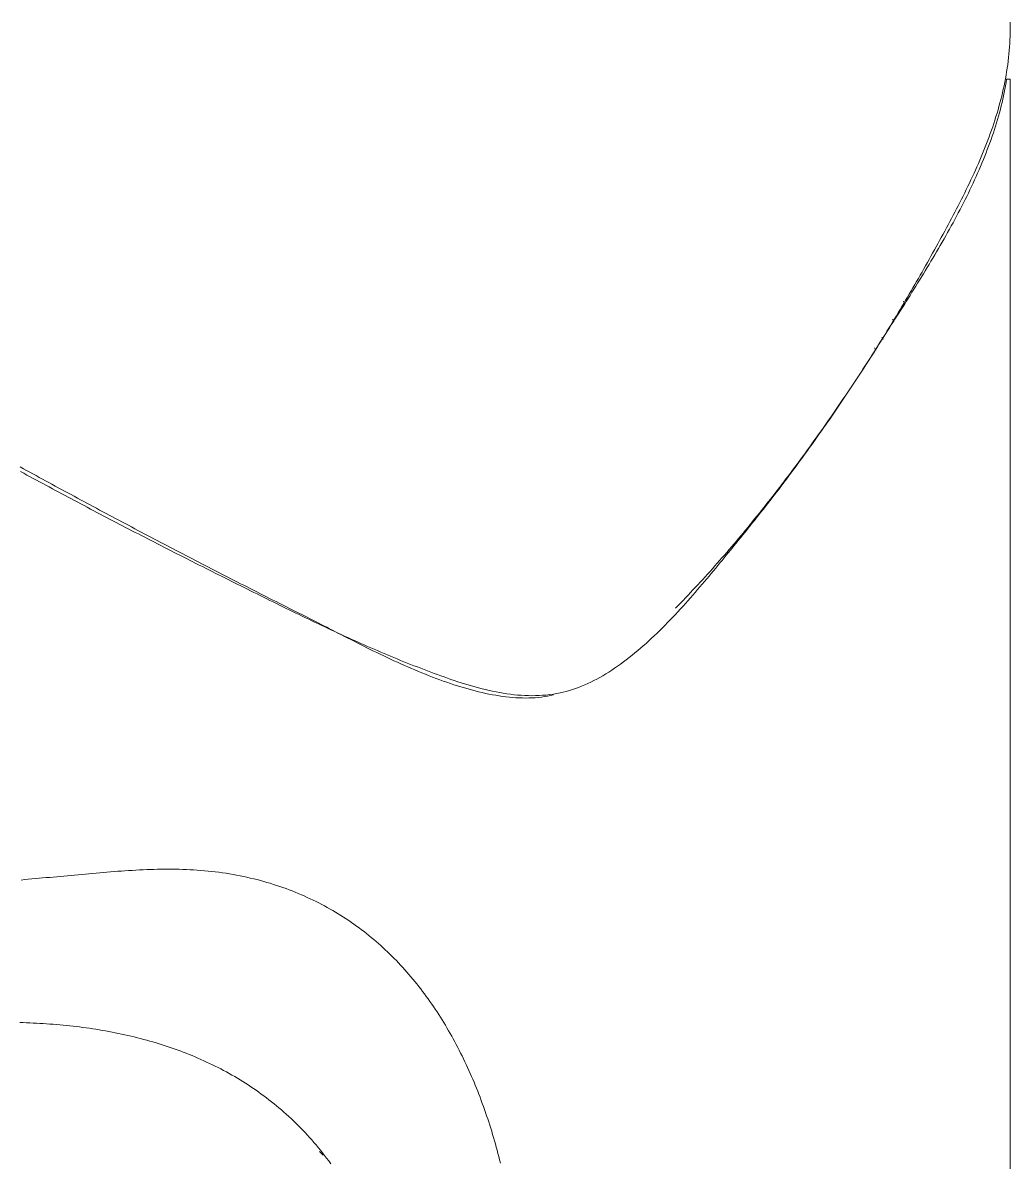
# Model space of a CAD drawing. Header units: inches. Extents: x 5.7 to 37.7, y 3.3 to 21.3.
# Drawn here: x 30.248 to 30.724, y 16.236 to 16.786 of the extents above; entities that cross this region are included whole.
import ezdxf

# ---------------------------------------------------------------- set-up
doc = ezdxf.new("R2010")
doc.units = ezdxf.units.IN
doc.header["$MEASUREMENT"] = 0
doc.layers.add('LASER BLACK', color=7, linetype='Continuous', lineweight=0, true_color=0x000000)

msp = doc.modelspace()

# ---------------------------------------------------------------- linework, layer by layer
at = {"layer": 'LASER BLACK'}
for points in [[(30.6859, 16.67299), (30.68674, 16.67449), (30.68758, 16.676), (30.68841, 16.67751), (30.68925, 16.67902), (30.69008, 16.68053), (30.69092, 16.68205), (30.69175, 16.68357), (30.69258, 16.68509), (30.69341, 16.68662), (30.69423, 16.68814), (30.69505, 16.68967), (30.69587, 16.69121), (30.69668, 16.69274), (30.69749, 16.69428), (30.69829, 16.69582), (30.69909, 16.69736), (30.69988, 16.69891), (30.70067, 16.70046), (30.70145, 16.70201), (30.70222, 16.70357), (30.70299, 16.70513), (30.70374, 16.70669), (30.7045, 16.70826), (30.70524, 16.70982), (30.70597, 16.7114), (30.7067, 16.71297), (30.70741, 16.71455), (30.70812, 16.71613), (30.70882, 16.71772), (30.7095, 16.71931), (30.71018, 16.7209), (30.71084, 16.72249), (30.71149, 16.72409), (30.71213, 16.7257), (30.71276, 16.7273), (30.71337, 16.72891), (30.71398, 16.73053), (30.71456, 16.73214), (30.71514, 16.73376), (30.7157, 16.73539), (30.71625, 16.73702), (30.71678, 16.73865), (30.71729, 16.74029), (30.71779, 16.74193), (30.71828, 16.74357), (30.71875, 16.74522), (30.7192, 16.74688), (30.71963, 16.74853), (30.72005, 16.75019), (30.72044, 16.75186), (30.72082, 16.75353), (30.72119, 16.7552), (30.72153, 16.75688), (30.72185, 16.75856), (30.72216, 16.76025), (30.72244, 16.76194), (30.7227, 16.76364), (30.72294, 16.76534), (30.72316, 16.76704), (30.72336, 16.76875), (30.72354, 16.77047), (30.72369, 16.77219), (30.72383, 16.77391), (30.72393, 16.77564), (30.72402, 16.77737), (30.72408, 16.77911), (30.72412, 16.78085), (30.72413, 16.7826), (30.72414, 16.78422), (30.72416, 16.78586)], [(30.72413, 14.9936), (30.72413, 16.75831), (30.72239, 16.75831), (30.72215, 16.7567), (30.72188, 16.7551), (30.72159, 16.75349), (30.72128, 16.75189), (30.72094, 16.75028), (30.72059, 16.74867), (30.72022, 16.74705), (30.71983, 16.74544), (30.71942, 16.74383), (30.71899, 16.74221), (30.71854, 16.74059), (30.71807, 16.73898), (30.71759, 16.73736), (30.71709, 16.73574), (30.71657, 16.73412), (30.71604, 16.7325), (30.71549, 16.73088), (30.71492, 16.72926), (30.71433, 16.72764), (30.71374, 16.72602), (30.71312, 16.72441), (30.7125, 16.72279), (30.71185, 16.72117), (30.7112, 16.71955), (30.71053, 16.71794), (30.70985, 16.71632), (30.70915, 16.71471), (30.70844, 16.7131), (30.70772, 16.71149), (30.70699, 16.70988), (30.70625, 16.70827), (30.70549, 16.70667), (30.70473, 16.70506), (30.70396, 16.70346), (30.70317, 16.70186), (30.70238, 16.70026), (30.70157, 16.69867), (30.70076, 16.69708), (30.69994, 16.69549), (30.69911, 16.6939), (30.69827, 16.69232), (30.69743, 16.69074), (30.69657, 16.68916), (30.69572, 16.68759), (30.69485, 16.68602), (30.69398, 16.68446), (30.6931, 16.68289), (30.69222, 16.68133), (30.69133, 16.67978), (30.69044, 16.67823), (30.68955, 16.67669), (30.68865, 16.67514), (30.68774, 16.67361), (30.68684, 16.67208), (30.68593, 16.67055), (30.68501, 16.66903), (30.6841, 16.66751), (30.68318, 16.666), (30.68226, 16.66449), (30.68135, 16.66299), (30.68043, 16.6615), (30.67951, 16.66001), (30.67859, 16.65852), (30.67767, 16.65705), (30.67675, 16.65558), (30.67583, 16.65411), (30.67491, 16.65265), (30.674, 16.6512), (30.67309, 16.64975), (30.67218, 16.64832), (30.67127, 16.64688), (30.67036, 16.64546), (30.66946, 16.64404), (30.66856, 16.64263), (30.66767, 16.64123), (30.66678, 16.63984), (30.6659, 16.63845), (30.66502, 16.63707), (30.66415, 16.6357), (30.66328, 16.63434), (30.66242, 16.63298), (30.66157, 16.63164)], [(30.59182, 16.53446), (30.59293, 16.53582), (30.59404, 16.53718), (30.59515, 16.53854), (30.59625, 16.5399), (30.59735, 16.54126), (30.59845, 16.54263), (30.59954, 16.544), (30.60064, 16.54536), (30.60173, 16.54674), (30.60281, 16.54811), (30.6039, 16.54948), (30.60498, 16.55086), (30.60605, 16.55224), (30.60713, 16.55362), (30.6082, 16.555), (30.60927, 16.55638), (30.61034, 16.55777), (30.6114, 16.55915), (30.61246, 16.56054), (30.61352, 16.56193), (30.61457, 16.56333), (30.61562, 16.56472), (30.61667, 16.56612), (30.61772, 16.56751), (30.61876, 16.56891), (30.6198, 16.57032), (30.62084, 16.57172), (30.62188, 16.57312), (30.62291, 16.57453), (30.62394, 16.57594), (30.62496, 16.57735), (30.62599, 16.57876), (30.62701, 16.58018), (30.62803, 16.58159), (30.62904, 16.58301), (30.63006, 16.58443), (30.63107, 16.58585), (30.63207, 16.58728), (30.63308, 16.5887), (30.63408, 16.59013), (30.63508, 16.59156), (30.63607, 16.59299), (30.63707, 16.59442), (30.63806, 16.59586), (30.63905, 16.59729), (30.64003, 16.59873), (30.64101, 16.60017), (30.64199, 16.60161), (30.64297, 16.60306), (30.64394, 16.6045), (30.64491, 16.60595), (30.64588, 16.6074), (30.64685, 16.60885), (30.64781, 16.6103), (30.64877, 16.61176), (30.64973, 16.61321), (30.65069, 16.61467), (30.65164, 16.61613), (30.65259, 16.61759), (30.65354, 16.61906), (30.65448, 16.62052), (30.65542, 16.62199), (30.65636, 16.62346), (30.6573, 16.62493), (30.65823, 16.6264), (30.65917, 16.62788), (30.66009, 16.62935), (30.66102, 16.63083), (30.66194, 16.63231), (30.66287, 16.6338), (30.66378, 16.63528), (30.6647, 16.63677), (30.66561, 16.63825), (30.66652, 16.63974), (30.66743, 16.64124), (30.66834, 16.64273), (30.66924, 16.64422), (30.67014, 16.64572), (30.67104, 16.64722), (30.67193, 16.64872), (30.67282, 16.65022), (30.67371, 16.65173), (30.6746, 16.65323), (30.67548, 16.65474), (30.67637, 16.65625), (30.67725, 16.65776), (30.67812, 16.65928), (30.679, 16.66079), (30.67987, 16.66231), (30.68074, 16.66383), (30.68161, 16.66535), (30.68247, 16.66688), (30.68333, 16.6684), (30.68419, 16.66993), (30.68505, 16.67146), (30.6859, 16.67299)], [(30.67265, 16.6513), (30.67323, 16.65014), (30.67265, 16.6513)], [(30.66745, 16.64262), (30.66802, 16.64147), (30.66745, 16.64262)], [(30.66157, 16.63164), (30.66064, 16.63017), (30.65971, 16.62871), (30.65878, 16.62726), (30.65785, 16.6258), (30.65691, 16.62434), (30.65597, 16.62288), (30.65503, 16.62142), (30.65408, 16.61997), (30.65313, 16.61851), (30.65218, 16.61706), (30.65122, 16.6156), (30.65027, 16.61415), (30.64931, 16.6127), (30.64834, 16.61124), (30.64738, 16.60979), (30.64641, 16.60834), (30.64544, 16.6069), (30.64446, 16.60545), (30.64349, 16.604), (30.64251, 16.60256), (30.64152, 16.60111), (30.64054, 16.59967), (30.63955, 16.59823), (30.63855, 16.59679), (30.63756, 16.59535), (30.63656, 16.59392), (30.63556, 16.59248), (30.63456, 16.59105), (30.63355, 16.58962), (30.63254, 16.58819), (30.63153, 16.58676), (30.63051, 16.58533), (30.6295, 16.5839), (30.62847, 16.58248), (30.62745, 16.58106), (30.62642, 16.57964), (30.62539, 16.57822), (30.62436, 16.57681), (30.62332, 16.57539), (30.62228, 16.57398), (30.62124, 16.57257), (30.6202, 16.57116), (30.61915, 16.56976), (30.6181, 16.56836), (30.61704, 16.56695), (30.61598, 16.56556), (30.61492, 16.56416), (30.61386, 16.56277), (30.61279, 16.56138), (30.61172, 16.55999), (30.61065, 16.5586), (30.60957, 16.55722), (30.60849, 16.55584), (30.60741, 16.55446), (30.60633, 16.55308), (30.60524, 16.55171), (30.60415, 16.55034), (30.60305, 16.54897), (30.60196, 16.54761), (30.60085, 16.54625), (30.59975, 16.54489), (30.59864, 16.54353), (30.59753, 16.54218), (30.59642, 16.54083), (30.5953, 16.53948), (30.59418, 16.53814), (30.59306, 16.5368), (30.59193, 16.53546), (30.5908, 16.53413), (30.58967, 16.5328), (30.58854, 16.53147), (30.5874, 16.53015), (30.58626, 16.52883), (30.58511, 16.52751), (30.58396, 16.5262), (30.58281, 16.52489), (30.58166, 16.52359), (30.5805, 16.52228), (30.57934, 16.52099), (30.57817, 16.51969), (30.577, 16.5184), (30.57583, 16.51712), (30.57466, 16.51583), (30.57348, 16.51455), (30.5723, 16.51328), (30.57111, 16.51201), (30.56993, 16.51074), (30.56873, 16.50948), (30.56754, 16.50822), (30.56634, 16.50697), (30.56514, 16.50572), (30.56394, 16.50447), (30.56273, 16.50323)], [(30.66224, 16.63395), (30.66282, 16.63279), (30.66224, 16.63395)], [(30.65877, 16.62874), (30.65935, 16.62759), (30.65877, 16.62874)], [(30.50376, 16.46142), (30.50234, 16.46109), (30.50091, 16.46081), (30.49946, 16.46056), (30.498, 16.46036), (30.49652, 16.46019), (30.49502, 16.46006), (30.49351, 16.45997), (30.49198, 16.45991), (30.49044, 16.45989), (30.48888, 16.45991), (30.48731, 16.45996), (30.48573, 16.46004), (30.48414, 16.46016), (30.48254, 16.4603), (30.48092, 16.46048), (30.4793, 16.46069), (30.47766, 16.46092), (30.47602, 16.46119), (30.47437, 16.46148), (30.47271, 16.4618), (30.47104, 16.46215), (30.46936, 16.46252), (30.46768, 16.46292), (30.466, 16.46334), (30.4643, 16.46379), (30.46261, 16.46425), (30.46091, 16.46474), (30.4592, 16.46525), (30.4575, 16.46578), (30.45579, 16.46633), (30.45407, 16.4669), (30.45236, 16.46748), (30.45065, 16.46809), (30.44893, 16.46871), (30.44722, 16.46934), (30.44551, 16.46999), (30.44379, 16.47066), (30.44208, 16.47133), (30.44038, 16.47202), (30.43867, 16.47272), (30.43697, 16.47344), (30.43528, 16.47416), (30.43358, 16.47489), (30.4319, 16.47563), (30.43022, 16.47638), (30.42854, 16.47714), (30.42687, 16.4779), (30.42522, 16.47867), (30.42356, 16.47944), (30.42192, 16.48022), (30.42029, 16.481), (30.41866, 16.48178), (30.41705, 16.48256), (30.41544, 16.48335), (30.41385, 16.48413), (30.41227, 16.48492), (30.41071, 16.4857), (30.40915, 16.48649), (30.40761, 16.48726), (30.40608, 16.48804), (30.40457, 16.48881), (30.40307, 16.48958), (30.40159, 16.49034), (30.40013, 16.49109), (30.39868, 16.49184), (30.39725, 16.49257), (30.39584, 16.4933), (30.39444, 16.49402), (30.39307, 16.49473), (30.39171, 16.49543), (30.39038, 16.49611), (30.38907, 16.49678), (30.38777, 16.49744), (30.3865, 16.49809), (30.38525, 16.49872), (30.38403, 16.49933), (30.38247, 16.50011), (30.38091, 16.50089), (30.37935, 16.50167), (30.37779, 16.50245), (30.37623, 16.50323), (30.37467, 16.50402), (30.37311, 16.5048), (30.37155, 16.50558), (30.36999, 16.50637), (30.36843, 16.50715), (30.36688, 16.50794), (30.36532, 16.50873), (30.36376, 16.50951), (30.36221, 16.5103), (30.36065, 16.51109), (30.35909, 16.51188), (30.35754, 16.51267), (30.35598, 16.51346), (30.35443, 16.51425), (30.35288, 16.51504), (30.35132, 16.51584), (30.34977, 16.51663), (30.34822, 16.51742), (30.34666, 16.51822), (30.34511, 16.51901), (30.34356, 16.51981), (30.34201, 16.52061), (30.34046, 16.5214), (30.33891, 16.5222), (30.33736, 16.523), (30.33581, 16.5238), (30.33426, 16.5246), (30.33271, 16.5254), (30.33116, 16.5262), (30.32962, 16.52701), (30.32807, 16.52781), (30.32652, 16.52861), (30.32497, 16.52942), (30.32343, 16.53022), (30.32188, 16.53103), (30.32034, 16.53183), (30.31879, 16.53264), (30.31725, 16.53345), (30.3157, 16.53426), (30.31416, 16.53507), (30.31261, 16.53588), (30.31107, 16.53669), (30.30953, 16.5375), (30.30798, 16.53831), (30.30644, 16.53912), (30.3049, 16.53993), (30.30336, 16.54075), (30.30182, 16.54156), (30.30028, 16.54238), (30.29874, 16.54319), (30.2972, 16.54401), (30.29566, 16.54483), (30.29412, 16.54565), (30.29258, 16.54646), (30.29104, 16.54728), (30.2895, 16.5481), (30.28797, 16.54892), (30.28643, 16.54974), (30.28489, 16.55057), (30.28336, 16.55139), (30.28182, 16.55221), (30.28028, 16.55304), (30.27875, 16.55386), (30.27721, 16.55469), (30.27568, 16.55551), (30.27415, 16.55634), (30.27261, 16.55717), (30.27108, 16.55799), (30.26954, 16.55882), (30.26801, 16.55965), (30.26648, 16.56048), (30.26495, 16.56131), (30.26342, 16.56214), (30.26188, 16.56298), (30.26035, 16.56381), (30.25882, 16.56464), (30.25729, 16.56548), (30.25576, 16.56631), (30.25423, 16.56715), (30.25271, 16.56798), (30.25118, 16.56882), (30.24965, 16.56966), (30.24812, 16.5705), (30.24659, 16.57134)], [(30.24676, 16.56911), (30.24829, 16.56828), (30.24982, 16.56745), (30.25135, 16.56663), (30.25288, 16.5658), (30.25441, 16.56497), (30.25594, 16.56415), (30.25747, 16.56332), (30.259, 16.5625), (30.26053, 16.56168), (30.26207, 16.56085), (30.2636, 16.56003), (30.26513, 16.55921), (30.26667, 16.55839), (30.2682, 16.55758), (30.26973, 16.55676), (30.27127, 16.55594), (30.2728, 16.55513), (30.27434, 16.55431), (30.27587, 16.5535), (30.27741, 16.55268), (30.27895, 16.55187), (30.28048, 16.55106), (30.28202, 16.55025), (30.28356, 16.54944), (30.28509, 16.54863), (30.28663, 16.54783), (30.28817, 16.54702), (30.28971, 16.54621), (30.29125, 16.54541), (30.29279, 16.54461), (30.29433, 16.5438), (30.29587, 16.543), (30.29741, 16.5422), (30.29895, 16.5414), (30.30049, 16.5406), (30.30203, 16.5398), (30.30357, 16.53901), (30.30511, 16.53821), (30.30665, 16.53741), (30.3082, 16.53662), (30.30974, 16.53583), (30.31128, 16.53503), (30.31282, 16.53424), (30.31437, 16.53345), (30.31591, 16.53266), (30.31746, 16.53187), (30.319, 16.53108), (30.32054, 16.5303), (30.32209, 16.52951), (30.32363, 16.52873), (30.32518, 16.52794), (30.32673, 16.52716), (30.32827, 16.52638), (30.32982, 16.5256), (30.33136, 16.52482), (30.33291, 16.52404), (30.33446, 16.52326), (30.33601, 16.52248), (30.33755, 16.5217), (30.3391, 16.52093), (30.34065, 16.52015), (30.3422, 16.51938), (30.34375, 16.5186), (30.34531, 16.51782), (30.34686, 16.51705), (30.34841, 16.51627), (30.34996, 16.51549), (30.35151, 16.51472), (30.35307, 16.51394), (30.35462, 16.51317), (30.35617, 16.51239), (30.35772, 16.51162), (30.35928, 16.51084), (30.36083, 16.51007), (30.36238, 16.50929), (30.36394, 16.50852), (30.36549, 16.50775), (30.36705, 16.50698), (30.3686, 16.50621), (30.37016, 16.50545), (30.37172, 16.50468), (30.37327, 16.50392), (30.37483, 16.50315), (30.37639, 16.50239), (30.37795, 16.50163), (30.37951, 16.50087), (30.38107, 16.50012), (30.38263, 16.49936), (30.38419, 16.49861), (30.38576, 16.49786), (30.38732, 16.49711), (30.38889, 16.49637), (30.39046, 16.49563), (30.39202, 16.49488), (30.39359, 16.49415), (30.39516, 16.49341), (30.39673, 16.49268), (30.39831, 16.49195), (30.39988, 16.49122), (30.40146, 16.4905), (30.40303, 16.48978), (30.40461, 16.48906), (30.40619, 16.48834), (30.40777, 16.48763), (30.40936, 16.48692), (30.41094, 16.48622), (30.41253, 16.48552), (30.41411, 16.48482), (30.4157, 16.48413), (30.41729, 16.48344), (30.41889, 16.48275), (30.42048, 16.48207), (30.42208, 16.48139), (30.42368, 16.48072), (30.42528, 16.48005), (30.42688, 16.47939), (30.42849, 16.47872), (30.43009, 16.47807), (30.4317, 16.47742), (30.43331, 16.47677), (30.43493, 16.47613), (30.43654, 16.47549), (30.43816, 16.47486), (30.43978, 16.47423), (30.4414, 16.47361), (30.44303, 16.473), (30.44461, 16.4724), (30.44621, 16.4718), (30.44782, 16.47121), (30.44943, 16.47062), (30.45106, 16.47004), (30.45269, 16.46946), (30.45433, 16.46889), (30.45597, 16.46833), (30.45763, 16.46778), (30.45929, 16.46724), (30.46096, 16.46672), (30.46263, 16.46621), (30.46431, 16.46572), (30.46599, 16.46524), (30.46768, 16.46478), (30.46938, 16.46435), (30.47108, 16.46393), (30.47278, 16.46353), (30.47449, 16.46316), (30.4762, 16.46282), (30.47791, 16.4625), (30.47963, 16.46221), (30.48135, 16.46194), (30.48307, 16.46171), (30.48479, 16.46151), (30.48652, 16.46134), (30.48824, 16.46121), (30.48997, 16.46111), (30.4917, 16.46105), (30.49342, 16.46102), (30.49515, 16.46104), (30.49688, 16.4611), (30.4986, 16.4612), (30.50033, 16.46134), (30.50205, 16.46153), (30.50377, 16.46176), (30.50549, 16.46204), (30.507, 16.46233), (30.5085, 16.46267), (30.51, 16.46305), (30.51149, 16.46347), (30.51298, 16.46393), (30.51447, 16.46444), (30.51595, 16.46498), (30.51742, 16.46556), (30.5189, 16.46619), (30.52037, 16.46684), (30.52183, 16.46754), (30.52329, 16.46827), (30.52474, 16.46903), (30.52619, 16.46983), (30.52763, 16.47066), (30.52907, 16.47152), (30.5305, 16.47241), (30.53193, 16.47333), (30.53334, 16.47427), (30.53476, 16.47525), (30.53616, 16.47625), (30.53756, 16.47727), (30.53895, 16.47832), (30.54034, 16.4794), (30.54172, 16.48049), (30.54309, 16.48161), (30.54445, 16.48274), (30.54581, 16.4839), (30.54716, 16.48507), (30.5485, 16.48626), (30.54983, 16.48747), (30.55115, 16.48869), (30.55247, 16.48993), (30.55377, 16.49118), (30.55507, 16.49244), (30.55636, 16.49371), (30.55764, 16.495), (30.55891, 16.49629), (30.56017, 16.49759), (30.56142, 16.4989), (30.56266, 16.50021), (30.56389, 16.50153), (30.56511, 16.50286), (30.56632, 16.50418), (30.56752, 16.50551), (30.56871, 16.50684), (30.56989, 16.50818), (30.57106, 16.50951), (30.57221, 16.51084), (30.57336, 16.51216), (30.57449, 16.51349), (30.57561, 16.5148), (30.57672, 16.51612), (30.57782, 16.51742), (30.5789, 16.51872), (30.57997, 16.52001), (30.58103, 16.52129), (30.58208, 16.52256), (30.58312, 16.52382), (30.58414, 16.52507), (30.58515, 16.5263), (30.58614, 16.52752), (30.58712, 16.52872), (30.58809, 16.5299), (30.58904, 16.53107), (30.58998, 16.53222), (30.59091, 16.53335), (30.59182, 16.53446)], [(30.47824, 16.23562), (30.47785, 16.23716), (30.47746, 16.2387), (30.47706, 16.24024), (30.47665, 16.24178), (30.47623, 16.24331), (30.4758, 16.24484), (30.47537, 16.24636), (30.47492, 16.24788), (30.47447, 16.2494), (30.47401, 16.25091), (30.47354, 16.25243), (30.47307, 16.25393), (30.47258, 16.25543), (30.47209, 16.25693), (30.47159, 16.25843), (30.47108, 16.25992), (30.47056, 16.2614), (30.47003, 16.26288), (30.4695, 16.26436), (30.46895, 16.26583), (30.4684, 16.2673), (30.46784, 16.26876), (30.46727, 16.27022), (30.46669, 16.27167), (30.4661, 16.27311), (30.46551, 16.27456), (30.4649, 16.27599), (30.46429, 16.27742), (30.46366, 16.27884), (30.46303, 16.28026), (30.46239, 16.28168), (30.46174, 16.28308), (30.46108, 16.28448), (30.46042, 16.28588), (30.45974, 16.28727), (30.45905, 16.28865), (30.45836, 16.29002), (30.45765, 16.29139), (30.45694, 16.29275), (30.45622, 16.29411), (30.45549, 16.29545), (30.45474, 16.29679), (30.45399, 16.29813), (30.45323, 16.29945), (30.45246, 16.30077), (30.45169, 16.30209), (30.4509, 16.30339), (30.4501, 16.30469), (30.44929, 16.30597), (30.44848, 16.30725), (30.44765, 16.30853), (30.44681, 16.30979), (30.44597, 16.31105), (30.44511, 16.3123), (30.44425, 16.31353), (30.44337, 16.31477), (30.44249, 16.31599), (30.44159, 16.3172), (30.44069, 16.31841), (30.43977, 16.3196), (30.43885, 16.32079), (30.43792, 16.32197), (30.43697, 16.32313), (30.43602, 16.32429), (30.43505, 16.32544), (30.43408, 16.32658), (30.4331, 16.32771), (30.4321, 16.32883), (30.4311, 16.32994), (30.43008, 16.33104), (30.42906, 16.33213), (30.42802, 16.33322), (30.42698, 16.33428), (30.42592, 16.33534), (30.42485, 16.33639), (30.42378, 16.33743), (30.42269, 16.33846), (30.42159, 16.33948), (30.42048, 16.34048), (30.41936, 16.34148), (30.41823, 16.34246), (30.41709, 16.34343), (30.41594, 16.34439), (30.41478, 16.34534), (30.41361, 16.34628), (30.41243, 16.34721), (30.41123, 16.34812), (30.41003, 16.34902), (30.40882, 16.34991), (30.40759, 16.35079), (30.40635, 16.35166), (30.4051, 16.35251), (30.40385, 16.35335), (30.40258, 16.35418), (30.4013, 16.355), (30.4, 16.3558), (30.3987, 16.35659), (30.39739, 16.35737), (30.39606, 16.35813), (30.39472, 16.35888), (30.39338, 16.35962), (30.39202, 16.36035), (30.39065, 16.36106), (30.38927, 16.36175), (30.38787, 16.36244), (30.38647, 16.36311), (30.38505, 16.36376), (30.38363, 16.36441), (30.38219, 16.36503), (30.38074, 16.36565), (30.37928, 16.36625), (30.3778, 16.36683), (30.37632, 16.3674), (30.37482, 16.36796), (30.37331, 16.3685), (30.37179, 16.36903), (30.37026, 16.36954), (30.36872, 16.37003), (30.36716, 16.37052), (30.3656, 16.37098), (30.36402, 16.37143), (30.36243, 16.37187), (30.36082, 16.37229), (30.35921, 16.37269), (30.35758, 16.37308), (30.35594, 16.37345), (30.35429, 16.3738), (30.35263, 16.37414), (30.35096, 16.37447), (30.34927, 16.37478), (30.34757, 16.37507), (30.34586, 16.37534), (30.34413, 16.3756), (30.3424, 16.37584), (30.34065, 16.37606), (30.33892, 16.37627), (30.33718, 16.37645), (30.33545, 16.37661), (30.33371, 16.37676), (30.33197, 16.37689), (30.33024, 16.377), (30.3285, 16.3771), (30.32676, 16.37718), (30.32502, 16.37724), (30.32327, 16.37729), (30.32153, 16.37732), (30.31979, 16.37734), (30.31805, 16.37735), (30.3163, 16.37734), (30.31456, 16.37732), (30.31282, 16.37729), (30.31107, 16.37725), (30.30933, 16.37719), (30.30758, 16.37713), (30.30584, 16.37706), (30.30409, 16.37697), (30.30235, 16.37688), (30.30061, 16.37678), (30.29887, 16.37667), (30.29712, 16.37656), (30.29538, 16.37644), (30.29364, 16.37631), (30.2919, 16.37618), (30.29016, 16.37604), (30.28842, 16.37589), (30.28669, 16.37575), (30.28495, 16.37559), (30.28321, 16.37544), (30.28148, 16.37528), (30.27975, 16.37512), (30.27802, 16.37496), (30.27629, 16.3748), (30.27456, 16.37464), (30.27283, 16.37448), (30.27111, 16.37432), (30.26939, 16.37416), (30.26767, 16.374), (30.26595, 16.37384), (30.26423, 16.37369), (30.26252, 16.37354), (30.2608, 16.37339), (30.25909, 16.37325)], [(30.25909, 16.37325), (30.25736, 16.37311), (30.25564, 16.37296), (30.25391, 16.3728), (30.25219, 16.37264), (30.25046, 16.37247), (30.24874, 16.3723), (30.24702, 16.37212)], [(30.39637, 16.23527), (30.39539, 16.23661), (30.3944, 16.23793), (30.3934, 16.23924), (30.39239, 16.24053), (30.39137, 16.24181), (30.39034, 16.24307), (30.3893, 16.24432), (30.38825, 16.24555), (30.38719, 16.24677), (30.38612, 16.24797), (30.38505, 16.24916), (30.38396, 16.25033), (30.38286, 16.25148), (30.38176, 16.25262), (30.38064, 16.25375), (30.37952, 16.25486), (30.37839, 16.25596), (30.37725, 16.25704), (30.3761, 16.25811), (30.37494, 16.25916), (30.37377, 16.2602), (30.3726, 16.26122), (30.37141, 16.26223), (30.37022, 16.26323), (30.36902, 16.26421), (30.36781, 16.26517), (30.36659, 16.26613), (30.36537, 16.26707), (30.36413, 16.26799), (30.36289, 16.2689), (30.36164, 16.2698), (30.36039, 16.27069), (30.35912, 16.27156), (30.35785, 16.27241), (30.35657, 16.27326), (30.35528, 16.27409), (30.35399, 16.2749), (30.35268, 16.27571), (30.35138, 16.2765), (30.35006, 16.27727), (30.34874, 16.27804), (30.34741, 16.27879), (30.34607, 16.27953), (30.34472, 16.28025), (30.34337, 16.28097), (30.34201, 16.28167), (30.34065, 16.28236), (30.33928, 16.28303), (30.3379, 16.28369), (30.33652, 16.28434), (30.33513, 16.28498), (30.33373, 16.28561), (30.33233, 16.28622), (30.33092, 16.28682), (30.32951, 16.28741), (30.32809, 16.28799), (30.32666, 16.28856), (30.32523, 16.28911), (30.32379, 16.28965), (30.32235, 16.29018), (30.3209, 16.2907), (30.31944, 16.29121), (30.31798, 16.2917), (30.31652, 16.29219), (30.31505, 16.29266), (30.31357, 16.29312), (30.31209, 16.29358), (30.31061, 16.29402), (30.30912, 16.29444), (30.30762, 16.29486), (30.30612, 16.29527), (30.30462, 16.29567), (30.30311, 16.29605), (30.30159, 16.29643), (30.30007, 16.29679), (30.29855, 16.29714), (30.29702, 16.29749), (30.29549, 16.29782), (30.29396, 16.29814), (30.29242, 16.29845), (30.29087, 16.29876), (30.28933, 16.29905), (30.28778, 16.29933), (30.28622, 16.2996), (30.28466, 16.29986), (30.2831, 16.30012), (30.28153, 16.30036), (30.27996, 16.30059), (30.27839, 16.30081), (30.27681, 16.30103), (30.27523, 16.30123), (30.27365, 16.30143), (30.27207, 16.30161), (30.27048, 16.30179), (30.26889, 16.30195), (30.26729, 16.30211), (30.26569, 16.30226), (30.26409, 16.3024), (30.26249, 16.30253), (30.26089, 16.30266), (30.25928, 16.30277), (30.25767, 16.30287), (30.25606, 16.30297), (30.25444, 16.30306), (30.25282, 16.30314), (30.25121, 16.30321), (30.24959, 16.30327), (30.24796, 16.30332), (30.24634, 16.30337)], [(30.39097, 16.24121), (30.3927, 16.23948), (30.39097, 16.24121)]]:
    msp.add_lwpolyline(points, dxfattribs=at)

doc.saveas('drawing.dxf')
